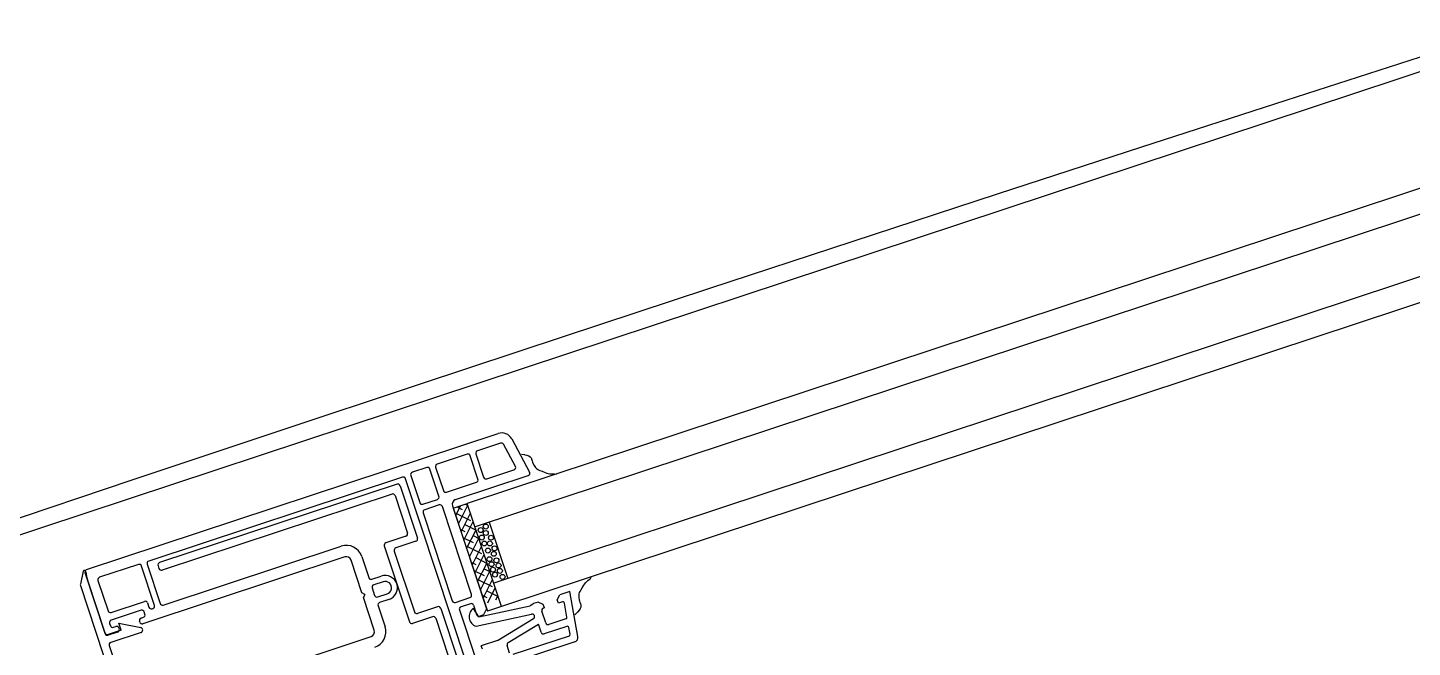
# Model space of a CAD drawing. Header units: millimetres. Extents: x 13515 to 183937, y -33900 to -660.
# Drawn here: x 118601.051 to 118605.444, y -19210.907 to -19208.941 of the extents above; entities that cross this region are included whole.
import ezdxf

# ---------------------------------------------------------------- set-up
doc = ezdxf.new("R2010")
doc.units = ezdxf.units.MM
doc.header["$LTSCALE"] = 100
doc.header["$MEASUREMENT"] = 0
doc.layers.get('0').update_dxf_attribs({"linetype": 'CONTINUOUS'})
for name, color, linetype in [('ELE9', 9, 'CONTINUOUS'), ('WIN-G', 252, 'CONTINUOUS'), ('WIN2', 5, 'CONTINUOUS')]:
    doc.layers.add(name, color=color, linetype=linetype)

# ---------------------------------------------------------------- blocks, each defined once
blk = doc.blocks.new('A$C72B425C6')
at = {"ltscale": 1000}
blk.add_wipeout([(246, 0), (246, 800), (0, 800), (0, 0)], dxfattribs=at)
at = {"layer": 'WIN-G'}
for p, q in [((0, 64), (0, 736)), ((22.5, 672.62), (22.5, 382.85)), ((27.5, 672), (27.5, 382.85)), ((39.5, 672), (39.5, 382.85)), ((44.5, 672.62), (44.5, 382.85)), ((22.16, 400.91), (22.38, 401.53)), ((22.38, 401.53), (22.5, 401.87)), ((44.79, 401.78), (44.5, 402.12)), ((45.01, 401.16), (44.79, 401.78)), ((20.37, 398.52), (20.57, 398.69)), ((20.57, 398.69), (20.75, 398.89)), ((20.75, 398.89), (21.08, 399.32)), ((21.08, 399.32), (21.5, 399.81)), ((21.5, 399.81), (21.7, 400.06)), ((21.7, 400.06), (21.88, 400.32)), ((21.88, 400.32), (22.03, 400.61)), ((22.03, 400.61), (22.16, 400.91)), ((45.14, 400.85), (45.01, 401.16)), ((45.29, 400.57), (45.14, 400.85)), ((45.47, 400.31), (45.29, 400.57)), ((45.67, 400.06), (45.47, 400.31)), ((46.09, 399.57), (45.67, 400.06)), ((46.42, 399.14), (46.09, 399.57)), ((46.6, 398.94), (46.42, 399.14)), ((46.8, 398.77), (46.6, 398.94)), ((47.01, 398.64), (46.8, 398.77)), ((47.24, 398.54), (47.01, 398.64)), ((16.48, 396.43), (16.75, 396.99)), ((16.75, 396.99), (16.77, 397.02)), ((16.77, 397.02), (16.99, 397.4)), ((16.99, 397.4), (17.12, 397.57)), ((17.12, 397.57), (17.27, 397.73)), ((17.27, 397.73), (17.51, 397.91)), ((17.51, 397.91), (17.64, 397.98)), ((17.64, 397.98), (17.77, 398.02)), ((17.77, 398.02), (17.93, 398.04)), ((17.93, 398.04), (18.08, 398.04)), ((18.08, 398.04), (18.4, 398.02)), ((18.4, 398.02), (18.67, 398.02)), ((18.67, 398.02), (18.93, 398.05)), ((18.93, 398.05), (19.45, 398.15)), ((19.45, 398.15), (19.93, 398.29)), ((19.93, 398.29), (20.16, 398.39)), ((20.16, 398.39), (20.37, 398.52)), ((47.72, 398.4), (47.24, 398.54)), ((48.24, 398.3), (47.72, 398.4)), ((48.5, 398.27), (48.24, 398.3)), ((48.77, 398.27), (48.5, 398.27)), ((49.09, 398.29), (48.77, 398.27)), ((49.24, 398.29), (49.09, 398.29)), ((49.39, 398.27), (49.24, 398.29)), ((49.53, 398.23), (49.39, 398.27)), ((49.66, 398.16), (49.53, 398.23)), ((49.9, 397.98), (49.66, 398.16)), ((50.05, 397.82), (49.9, 397.98)), ((50.18, 397.65), (50.05, 397.82)), ((50.4, 397.27), (50.18, 397.65)), ((50.42, 397.24), (50.4, 397.27)), ((50.81, 396.44), (50.42, 397.24)), ((27.5, 385.85), (39.5, 385.85)), ((22.5, 382.44), (22.91, 382.85)), ((44.5, 382.85), (22.5, 382.85)), ((22.5, 379.85), (22.5, 382.85)), ((25.83, 379.85), (22.83, 382.85)), ((23.75, 380.15), (25.96, 382.36)), ((27.59, 379.85), (24.59, 382.85)), ((24.64, 382.81), (24.68, 382.85)), ((29.36, 379.85), (26.36, 382.85)), ((26.41, 381.04), (28.22, 382.85)), ((31.13, 379.85), (28.13, 382.85)), ((29.06, 381.92), (29.99, 382.85)), ((32.9, 379.85), (29.9, 382.85)), ((30.83, 380.15), (33.03, 382.36)), ((34.67, 379.85), (31.67, 382.85)), ((31.71, 382.81), (31.75, 382.85)), ((36.43, 379.85), (33.43, 382.85)), ((33.48, 381.04), (35.29, 382.85)), ((38.2, 379.85), (35.2, 382.85)), ((36.13, 381.92), (37.06, 382.85)), ((39.97, 379.85), (36.97, 382.85)), ((37.9, 380.15), (40.11, 382.36)), ((41.74, 379.85), (38.74, 382.85)), ((38.78, 382.81), (38.82, 382.85)), ((42.9, 380.45), (40.5, 382.85)), ((40.55, 381.04), (42.36, 382.85)), ((42.9, 382.22), (42.27, 382.85)), ((44.5, 382.85), (44.5, 379.85)), ((22.5, 380.67), (23.31, 381.48)), ((24.06, 379.85), (22.5, 381.41)), ((22.5, 379.85), (44.5, 379.85)), ((26.99, 379.85), (27.73, 380.6)), ((28.75, 379.85), (30.38, 381.48)), ((34.06, 379.85), (34.8, 380.6)), ((35.82, 379.85), (37.45, 381.48)), ((41.13, 379.85), (41.87, 380.6)), ((42.9, 379.85), (42.9, 379.86)), ((14.8, 371.05), (26, 371.05)), ((41, 371.05), (52.2, 371.05)), ((14.3, 370.55), (14.3, 319.85)), ((15.9, 368.95), (15.9, 319.85)), ((16.4, 369.45), (24.4, 369.45)), ((24.9, 368.95), (24.9, 364.65)), ((26.5, 370.55), (26.5, 366.25)), ((40.5, 370.55), (40.5, 366.25)), ((42.1, 368.95), (42.1, 364.65)), ((42.6, 369.45), (50.6, 369.45)), ((27, 365.75), (40, 365.75)), ((25.4, 364.15), (41.6, 364.15)), ((14.8, 319.35), (15.4, 319.35))]:
    blk.add_line(p, q, dxfattribs=at)
for centre in [(31.63, 384.65), (32.88, 385.24), (33.89, 384.74), (35.31, 384.82), (36.42, 384.92), (37.56, 384.82), (38.88, 384.96), (32.88, 383.82), (34.64, 383.56), (35.73, 383.65), (36.89, 383.56), (37.98, 383.65)]:
    blk.add_circle(centre, 0.5, dxfattribs=at)
for centre, start, end in [((14.8, 370.55), 90, 180), ((26, 370.55), 0, 90), ((41, 370.55), 90, 180), ((16.4, 368.95), 90, 180), ((24.4, 368.95), 0, 90), ((42.6, 368.95), 90, 180), ((27, 366.25), 180, 270), ((40, 366.25), 270, 0), ((25.4, 364.65), 180, 270), ((41.6, 364.65), 270, 0), ((14.8, 319.85), 180, 270), ((15.4, 319.85), 270, 0)]:
    blk.add_arc(centre, 0.5, start, end, dxfattribs=at)
at = {"layer": 'WIN2'}
for p, q in [((12.9, 395.52), (20.41, 396.84)), ((21, 380.85), (21, 396.35)), ((46, 396.96), (46, 394.83)), ((55.13, 395.68), (46, 396.96)), ((11, 305.35), (11, 393.25)), ((13, 393.08), (13, 388.15)), ((18.41, 394.46), (13.41, 393.58)), ((19, 388.15), (19, 393.97)), ((46.8, 394.03), (46, 394.83)), ((47.5, 394.03), (46.8, 394.03)), ((47.5, 394.89), (47.5, 394.03)), ((50.74, 394.78), (47.85, 395.19)), ((51, 394.48), (51, 390.83)), ((52.5, 394.19), (52.5, 389.33)), ((54.24, 394.29), (52.85, 394.49)), ((54.5, 393.99), (54.5, 381.96)), ((56, 394.69), (56, 379.84)), ((46.8, 391.03), (46, 390.23)), ((46, 390.23), (46, 389.2)), ((47.5, 391.03), (46.8, 391.03)), ((47.5, 391.03), (47.5, 390.83)), ((50.5, 390.33), (48, 390.33)), ((13.5, 387.65), (18.5, 387.65)), ((45.1, 377.86), (46.21, 388.39)), ((46.05, 389.04), (46.21, 388.39)), ((46.69, 376.75), (47.9, 388.18)), ((50.8, 379.96), (48.88, 388.24)), ((51.9, 381.85), (50.28, 388.83)), ((52, 388.83), (50.28, 388.83)), ((13, 385.95), (13, 379.55)), ((18.5, 386.45), (13.5, 386.45)), ((19, 379.55), (19, 385.95)), ((13.5, 379.05), (18.5, 379.05)), ((22, 379.85), (44, 379.85)), ((44, 379.85), (45, 378.85)), ((50.8, 379.96), (50.8, 376.46)), ((54, 381.46), (52.39, 381.46)), ((13, 377.35), (13, 374.25)), ((19.3, 377.85), (13.5, 377.85)), ((19.8, 374.25), (19.8, 377.35)), ((21, 377.35), (21, 374.25)), ((40.3, 377.85), (21.5, 377.85)), ((40.8, 374.25), (40.8, 377.35)), ((42, 377.05), (42, 375.05)), ((42.5, 377.55), (44.5, 377.55)), ((45.1, 377.86), (43.1, 377.33)), ((45, 378.85), (45, 378.05)), ((51.5, 376.46), (50.8, 376.46)), ((13.5, 373.75), (19.3, 373.75)), ((21.5, 373.75), (40.3, 373.75)), ((42.5, 374.55), (53.2, 374.55)), ((13.3, 372.05), (13.3, 317.85)), ((53.2, 372.55), (13.8, 372.55)), ((31, 359.65), (31, 361.65)), ((32.2, 361.65), (32.2, 359.65)), ((34.8, 359.65), (34.8, 361.65)), ((36, 361.65), (36, 359.65)), ((26, 359.15), (30.5, 359.15)), ((33, 356.85), (26, 356.85)), ((32.7, 359.15), (34.3, 359.15)), ((33.5, 357.35), (33, 356.85)), ((33.5, 357.35), (34, 356.85)), ((41, 356.85), (34, 356.85)), ((36.5, 359.15), (41, 359.15)), ((22.7, 317.85), (22.7, 355.85)), ((25, 355.85), (25, 312.75)), ((42, 312.75), (42, 355.85)), ((13.8, 317.35), (22.2, 317.35)), ((13.3, 315.65), (13.3, 307.35)), ((22.2, 316.15), (13.8, 316.15)), ((20.8, 307.35), (20.8, 314.45)), ((21.3, 314.95), (22.2, 314.95)), ((22.7, 315.45), (22.7, 315.65)), ((22.3, 313.25), (22.3, 306.85)), ((23.3, 313.75), (22.8, 313.75)), ((23.35, 308.15), (25.62, 312.08)), ((23.8, 312.75), (23.8, 313.25)), ((24.5, 312.25), (24.3, 312.25)), ((26.55, 311.83), (26.55, 305.35)), ((13.8, 306.85), (20.3, 306.85)), ((22.8, 306.35), (23.3, 306.35)), ((24.85, 308.15), (23.35, 308.15)), ((23.8, 306.85), (23.8, 307.35)), ((24.3, 307.85), (24.5, 307.85)), ((24.85, 308.15), (24.85, 305.35)), ((25, 307.35), (25, 305.35)), ((11.06, 304.57), (13.41, 303.22)), ((24.5, 304.85), (11.5, 304.85)), ((13.32, 304.85), (24.35, 304.85)), ((27.05, 304.85), (39.95, 304.85)), ((13.66, 303.15), (66, 303.15))]:
    blk.add_line(p, q, dxfattribs=at)
for centre in [(28.12, 384.92), (29.36, 384.51), (30.6, 385.22), (28.47, 383.72), (29.98, 383.45), (31.29, 383.57)]:
    blk.add_circle(centre, 0.5, dxfattribs=at)
for centre, radius, start, end in [((20.5, 396.35), 0.5, 0, 100), ((13.3, 393.25), 2.3, 100, 180), ((13.5, 393.08), 0.5, 100, 180), ((18.5, 393.97), 0.5, 0, 100), ((47.8, 394.89), 0.3, 81.6083, 180.1302), ((50.7, 394.48), 0.3, 359.8698, 82.3765), ((52.8, 394.19), 0.3, 81.6232, 180.1302), ((54.2, 393.99), 0.3, 359.8698, 82.5644), ((55, 394.69), 1, 0, 82.3482), ((48, 390.83), 0.5, 180, 270), ((50.5, 390.83), 0.5, 270, 0), ((13.5, 388.15), 0.5, 180, 270), ((18.5, 388.15), 0.5, 270, 0), ((46.3, 389.2), 0.3, 180, 213.1746), ((48.39, 388.13), 0.5, 13.0609, 174), ((52, 389.33), 0.5, 270, 0), ((13.5, 385.95), 0.5, 90, 180), ((18.5, 385.95), 0.5, 0, 90), ((52.39, 381.96), 0.5, 193.0609, 270), ((13.5, 379.55), 0.5, 180, 270), ((18.5, 379.55), 0.5, 270, 0), ((22, 380.85), 1, 180, 270), ((13.5, 377.35), 0.5, 90, 180), ((19.3, 377.35), 0.5, 0, 90), ((21.5, 377.35), 0.5, 90, 180), ((40.3, 377.35), 0.5, 0, 90), ((42.5, 377.05), 0.5, 90, 180), ((45.03, 377.86), 2, 195.5034, 326.391), ((44.5, 378.05), 0.5, 270, 0), ((13.5, 374.25), 0.5, 180, 270), ((19.3, 374.25), 0.5, 270, 0), ((21.5, 374.25), 0.5, 180, 270), ((40.3, 374.25), 0.5, 270, 0), ((42.5, 375.05), 0.5, 180, 270), ((13.8, 372.05), 0.5, 90, 180), ((33.5, 361.65), 2.5, 0, 180), ((33.5, 361.65), 1.3, 359.9984, 180.0016), ((30.5, 359.65), 0.5, 270, 0), ((32.7, 359.65), 0.5, 180, 270), ((34.3, 359.65), 0.5, 269.9952, 0), ((36.5, 359.65), 0.5, 180, 270), ((26, 355.85), 3.3, 90, 180), ((26, 355.85), 1, 90, 180), ((41, 355.85), 3.3, 0, 90), ((41, 355.85), 1, 0, 90), ((13.8, 317.85), 0.5, 180, 270), ((22.2, 317.85), 0.5, 270, 0), ((13.8, 315.65), 0.5, 90, 180), ((21.3, 314.45), 0.5, 90, 180), ((22.2, 315.65), 0.5, 0, 90), ((22.2, 315.45), 0.5, 270, 0), ((22.8, 313.25), 0.5, 90, 180), ((23.3, 313.25), 0.5, 0, 90), ((24.3, 312.75), 0.5, 180, 270), ((24.5, 312.75), 0.5, 270, 0), ((26.05, 311.83), 0.5, 0, 150), ((13.8, 307.35), 0.5, 180, 270), ((20.3, 307.35), 0.5, 270, 0), ((22.8, 306.85), 0.5, 180, 270), ((23.3, 306.85), 0.5, 270, 0), ((24.3, 307.35), 0.5, 90, 180), ((24.5, 307.35), 0.5, 0, 90), ((11.5, 305.35), 0.5, 180, 270), ((11.3, 304.75), 0.3, 78.3597, 216.4235), ((13.32, 314.85), 10, 258.7007, 270), ((13.66, 303.65), 0.5, 240, 270), ((24.35, 305.35), 0.5, 270, 0), ((24.5, 305.35), 0.5, 270, 0), ((27.05, 305.35), 0.5, 180, 270)]:
    blk.add_arc(centre, radius, start, end, dxfattribs=at)
blk = doc.blocks.new('FGHJ')
at = {"layer": 'ELE9', "ltscale": 0.1}
for points in [[(37030999.07, 67646.34), (37004299.07, 67646.34, 0.414214), (36980799.07, 44146.34), (36980799.07, 24146.34)], [(37030999.07, 67346.34), (37004299.07, 67346.34, 0.414214), (36981099.07, 44146.34), (36981099.07, 24146.34)]]:
    blk.add_lwpolyline(points, format="xyb", dxfattribs=at)
blk.add_arc((37004308.52, 44080.91), 23715.43, 95.493094, 114.551109, dxfattribs=at)
at = {"layer": 'ELE9', "ltscale": 0.1, "rotation": 288.3051315255743}
blk.add_blockref('A$C72B425C6', (36996474.07, 66464.9), dxfattribs=at)

msp = doc.modelspace()

# ---------------------------------------------------------------- block references
at = {"xscale": 0.01565102769230769, "yscale": 0.01565102769230769, "zscale": 0.01565102769230769}
msp.add_blockref('FGHJ', (-460436.1937, -20252.2424), dxfattribs=at)

doc.saveas('drawing.dxf')
